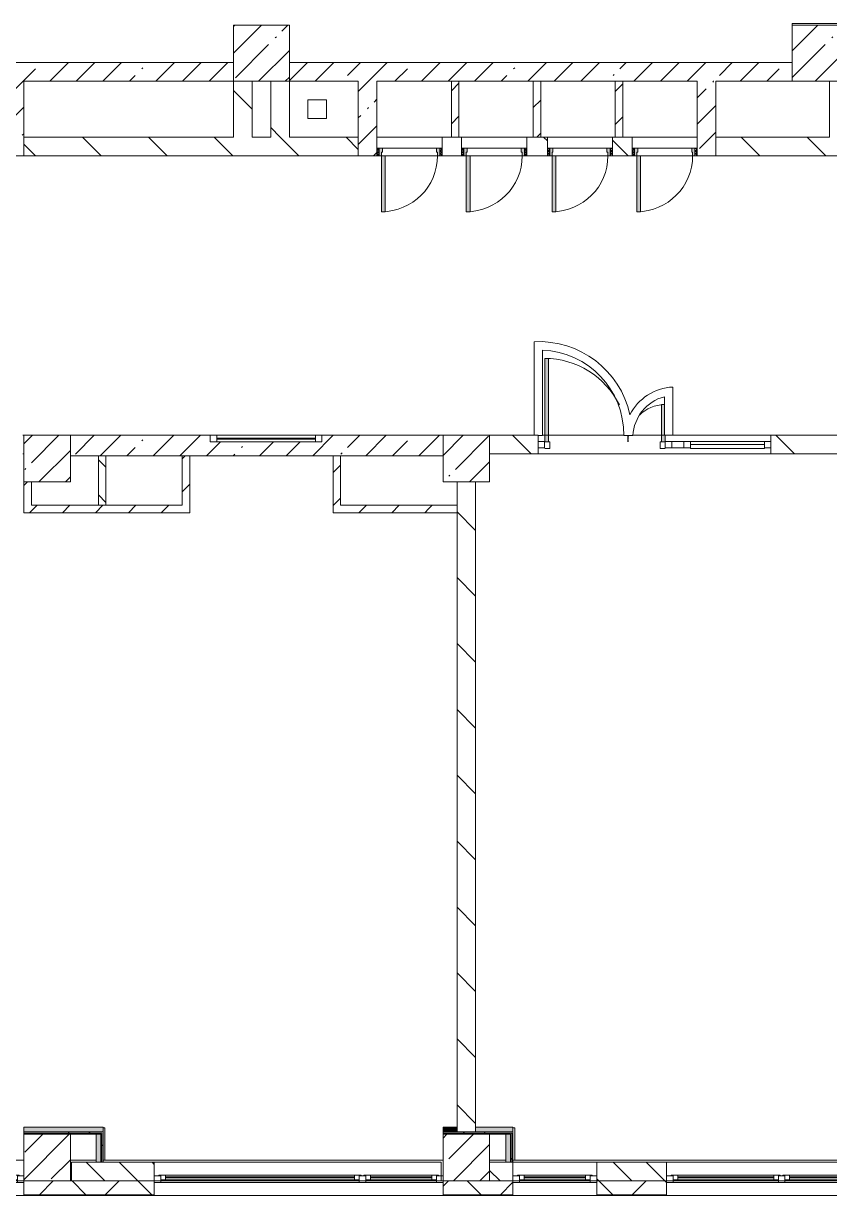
# Model space of a CAD drawing. Header units: millimetres. Extents: x -2911 to 185522, y -8553 to 29000.
# Drawn here: x 110417 to 119072, y -258 to 12320 of the extents above; entities that cross this region are included whole.
import ezdxf

# ---------------------------------------------------------------- set-up
doc = ezdxf.new("R2010")
doc.units = ezdxf.units.MM
for name, color, linetype, lineweight, true_color in [('A-DETL-GENF-3', 7, 'Continuous', 5, 0xaaaaaa), ('A-DOOR-2', 7, 'Continuous', 5, 0xaaaaaa), ('A-DOOR-3', 7, 'Continuous', 5, 0xe2e2e2), ('A-DOOR-FRAM-1', 7, 'Continuous', 5, 0xe2e2e2), ('A-DOOR-FRAM-2', 7, 'Continuous', 5, 0xaaaaaa), ('A-FLOR-2', 7, 'Continuous', 5, 0xaaaaaa), ('I-WALL-1', 7, 'Continuous', 5, 0xe7e7e7), ('I-WALL-2', 7, 'Continuous', 9, 0xe7e7e7), ('I-WALL-5', 7, 'Continuous', 5, 0x787878)]:
    doc.layers.add(name, color=color, linetype=linetype, lineweight=lineweight, true_color=true_color)
for name, color, linetype, lineweight in [('A-GLAZ-2', 7, 'Continuous', 5), ('A-GLAZ-CURT-3', 7, 'Continuous', 5), ('A-GLAZ-CWMG-4', 7, 'Continuous', 5), ('A-WALL', 7, 'Continuous', 9), ('A-WALL-4', 7, 'Continuous', 5), ('I-WALL-3', 7, 'Continuous', 5), ('S-COLS-2', 7, 'Continuous', 5)]:
    doc.layers.add(name, color=color, linetype=linetype, lineweight=lineweight)
pattern_1 = [(45, (58512.32, 0), (-176.7767, 176.7767), [])]
pattern_2 = [(135, (58512.3, 0), (-353.5534, -353.5534), [])]
pattern_3 = [(45, (58512.3, 0), (-285.1231, 285.1231), []), (45, (58797.44, 0), (-285.1231, 285.1231), [504.031, -100.806, 16.764, -84.042])]
pattern_4 = [(135, (1951.41, 164.685), (-14.14214, -14.14214), []), (225, (1951.41, 164.685), (14.14214, -14.14214), [])]
pattern_5 = [(45, (-171.384, 164.685), (-14.1421, 14.1421), []), (135, (-171.384, 164.685), (-14.1421, -14.1421), [])]
pattern_6 = [(135, (58512.32, 0), (-176.7767, -176.7767), [])]
pattern_7 = [(45, (58512.3, 0), (-530.33, 530.33), []), (135, (58512.3, 0), (-530.33, -530.33), [])]

# ---------------------------------------------------------------- blocks, each defined once
blk = doc.blocks.new('BSC_Колонна _Прямоугольная - 500х500-V65-2_7_1_птичка')
at = {"layer": 'S-COLS-2'}
h = blk.add_hatch(dxfattribs=at)
h.set_pattern_fill('FP_70', color=256, style=0, pattern_type=2)
h.set_pattern_definition([(45, (-52160, -7650), (-285.123, 285.123), []), (45, (-51874.88, -7650), (-285.123, 285.123), [504.031, -100.806, 16.764, -84.042])])
h.paths.add_polyline_path([(-250, -250), (250, -250), (250, 250), (-250, 250)])
for p, q in [((250, 250), (-250, 250)), ((-250, 250), (-250, -250)), ((250, -250), (250, 250)), ((-250, -250), (250, -250))]:
    blk.add_line(p, q, dxfattribs=at)
blk = doc.blocks.new('BSC_Колонна _Прямоугольная - 500х500-V72-2_7_1_птичка')
at = {"layer": 'S-COLS-2'}
h = blk.add_hatch(dxfattribs=at)
h.set_pattern_fill('FP_77', color=256, style=0, pattern_type=2)
h.set_pattern_definition([(45, (-52160, -150), (-285.123, 285.123), []), (45, (-51874.88, -150), (-285.123, 285.123), [504.031, -100.806, 16.764, -84.042])])
h.paths.add_polyline_path([(-250, -250), (250, -250), (250, 250), (-250, 250)])
for p, q in [((250, 250), (-250, 250)), ((-250, 250), (-250, -250)), ((250, -250), (250, 250)), ((-250, -250), (250, -250))]:
    blk.add_line(p, q, dxfattribs=at)
blk = doc.blocks.new('BSC_Колонна _Прямоугольная - 600х600-23205375-2_7_1_птичка')
at = {"layer": 'S-COLS-2'}
h = blk.add_hatch(dxfattribs=at)
h.set_pattern_fill('FP_102', color=256, style=0, pattern_type=2)
h.set_pattern_definition([(45, (-54460, -12000), (-285.123, 285.123), []), (45, (-54174.88, -12000), (-285.123, 285.123), [504.031, -100.806, 16.764, -84.042])])
h.paths.add_polyline_path([(-300, -300), (300, -300), (300, 300), (-300, 300)])
for p, q in [((300, 300), (-300, 300)), ((-300, 300), (-300, -300)), ((300, -300), (300, 300)), ((-300, -300), (300, -300))]:
    blk.add_line(p, q, dxfattribs=at)
blk = doc.blocks.new('BSC_Колонна _Прямоугольная - 500х500-V95-2_7_1_птичка')
at = {"layer": 'S-COLS-2'}
h = blk.add_hatch(dxfattribs=at)
h.set_pattern_fill('FP_111', color=256, style=0, pattern_type=2)
h.set_pattern_definition([(45, (-56660, -150), (-285.123, 285.123), []), (45, (-56374.88, -150), (-285.123, 285.123), [504.031, -100.806, 16.764, -84.042])])
h.paths.add_polyline_path([(-250, -250), (250, -250), (250, 250), (-250, 250), (-250, 80)])
for p, q in [((250, 250), (-250, 250)), ((-250, 250), (-250, -250)), ((250, -250), (250, 250)), ((-250, -250), (250, -250))]:
    blk.add_line(p, q, dxfattribs=at)
blk = doc.blocks.new('BSC_Колонна _Прямоугольная - 500х500-V96-2_7_1_птичка')
at = {"layer": 'S-COLS-2'}
h = blk.add_hatch(dxfattribs=at)
h.set_pattern_fill('FP_112', color=256, style=0, pattern_type=2)
h.set_pattern_definition([(45, (-56660, -7650), (-285.123, 285.123), []), (45, (-56374.88, -7650), (-285.123, 285.123), [504.031, -100.806, 16.764, -84.042])])
h.paths.add_polyline_path([(-250, -250), (250, -250), (250, 250), (-250, 250), (-250, 100)])
for p, q in [((250, 250), (-250, 250)), ((-250, 250), (-250, -250)), ((250, -250), (250, 250)), ((-250, -250), (250, -250))]:
    blk.add_line(p, q, dxfattribs=at)
blk = doc.blocks.new('BSC_Колонна _Прямоугольная - 600х600-V101-2_7_1_птичка')
at = {"layer": 'S-COLS-2'}
h = blk.add_hatch(dxfattribs=at)
h.set_pattern_fill('FP_117', color=256, style=0, pattern_type=2)
h.set_pattern_definition([(45, (-60460, -12000), (-285.1231, 285.1231), []), (45, (-60174.88, -12000), (-285.1231, 285.1231), [504.031, -100.806, 16.764, -84.042])])
h.paths.add_polyline_path([(-300, -300), (300, -300), (300, 300), (-300, 300), (-300, -201)])
for p, q in [((300, 300), (-300, 300)), ((-300, 300), (-300, -300)), ((300, -300), (300, 300)), ((-300, -300), (300, -300))]:
    blk.add_line(p, q, dxfattribs=at)
blk = doc.blocks.new('120_Окно_СКБ_1Ст - 120_Окно_СКБ_1Ст 900х2500_h_-20664874-2_7_1_птичка')
at = {"layer": 'A-GLAZ-2'}
for p, q in [((-450, -127), (-450, -57)), ((-450, -57), (-380, -57)), ((450, -57), (-450, -57)), ((-380, -57), (-380, -127)), ((380, -87), (-380, -87)), ((-380, -87), (-380, -127)), ((-330, -137), (-330, -87)), ((-330, -107), (330, -107)), ((330, -117), (-330, -117)), ((330, -137), (330, -87)), ((380, -127), (380, -57)), ((380, -57), (450, -57)), ((380, -127), (380, -87)), ((450, -57), (450, -127)), ((-380, -127), (-450, -127)), ((-450, -127), (-400, -127)), ((-380, -127), (-400, -127)), ((-400, -127), (-400, -137)), ((-400, -137), (400, -137)), ((400, -137), (-400, -137)), ((450, -127), (380, -127)), ((400, -127), (380, -127)), ((400, -127), (450, -127)), ((400, -137), (400, -127))]:
    blk.add_line(p, q, dxfattribs=at)
blk = doc.blocks.new('120_Окно_СКБ_2Ст - 120_Окно_СКБ_2Ст 2100х2500 _мал створка СЛЕВА_-22446485-2_7_1_птичка')
at = {"layer": 'A-GLAZ-2'}
for p, q in [((-1050, -127), (-1050, -57)), ((-1050, -57), (-980, -57)), ((1050, -57), (-1050, -57)), ((-980, -57), (-980, -127)), ((-220, -87), (-980, -87)), ((-980, -87), (-980, -127)), ((-930, -137), (-930, -87)), ((-930, -107), (-270, -107)), ((-270, -117), (-930, -117)), ((-270, -137), (-270, -87)), ((-220, -127), (-220, -57)), ((-220, -57), (-150, -57)), ((-220, -127), (-220, -87)), ((-150, -57), (-150, -127)), ((980, -87), (-150, -87)), ((-150, -87), (-150, -127)), ((-100, -137), (-100, -87)), ((-100, -107), (930, -107)), ((930, -117), (-100, -117)), ((930, -137), (930, -87)), ((980, -127), (980, -57)), ((980, -57), (1050, -57)), ((980, -127), (980, -87)), ((1050, -57), (1050, -127)), ((-980, -127), (-1050, -127)), ((-1050, -127), (-1000, -127)), ((-980, -127), (-1000, -127)), ((-1000, -127), (-1000, -137)), ((-1000, -137), (-200, -137)), ((-200, -137), (-1000, -137)), ((-150, -127), (-220, -127)), ((-200, -127), (-220, -127)), ((-200, -127), (-170, -127)), ((-200, -137), (-200, -127)), ((-150, -127), (-170, -127)), ((-170, -127), (-170, -137)), ((-170, -137), (1000, -137)), ((1000, -137), (-170, -137)), ((1050, -127), (980, -127)), ((1000, -127), (980, -127)), ((1000, -127), (1050, -127)), ((1000, -137), (1000, -127))]:
    blk.add_line(p, q, dxfattribs=at)
blk = doc.blocks.new('120_Окно_СКБ_2Ст - 120_Окно_СКБ_2Ст 3100х2500 _мал_ створка слева-2_-V104-2_7_1_птичка')
at = {"layer": 'A-GLAZ-2'}
for p, q in [((-1550, -127), (-1550, -57)), ((-1550, -57), (-1480, -57)), ((1550, -57), (-1550, -57)), ((-1480, -57), (-1480, -127)), ((-720, -87), (-1480, -87)), ((-1480, -87), (-1480, -127)), ((-1430, -137), (-1430, -87)), ((-1430, -107), (-770, -107)), ((-770, -117), (-1430, -117)), ((-770, -137), (-770, -87)), ((-720, -127), (-720, -57)), ((-720, -57), (-650, -57)), ((-720, -127), (-720, -87)), ((-650, -57), (-650, -127)), ((1480, -87), (-650, -87)), ((-650, -87), (-650, -127)), ((-600, -137), (-600, -87)), ((-600, -107), (1430, -107)), ((1430, -117), (-600, -117)), ((1430, -137), (1430, -87)), ((1480, -127), (1480, -57)), ((1480, -57), (1550, -57)), ((1480, -127), (1480, -87)), ((1550, -57), (1550, -127)), ((-1480, -127), (-1550, -127)), ((-1550, -127), (-1500, -127)), ((-1480, -127), (-1500, -127)), ((-1500, -127), (-1500, -137)), ((-1500, -137), (-700, -137)), ((-700, -137), (-1500, -137)), ((-650, -127), (-720, -127)), ((-700, -127), (-720, -127)), ((-700, -127), (-670, -127)), ((-700, -137), (-700, -127)), ((-650, -127), (-670, -127)), ((-670, -127), (-670, -137)), ((-670, -137), (1500, -137)), ((1500, -137), (-670, -137)), ((1550, -127), (1480, -127)), ((1500, -127), (1480, -127)), ((1500, -127), (1550, -127)), ((1500, -137), (1500, -127))]:
    blk.add_line(p, q, dxfattribs=at)
blk = doc.blocks.new('120_Окно_СКБ_2Ст - 120_Окно_СКБ_2Ст 3100х2500 _мал_ створка слева-2_-V105-2_7_1_птичка')
at = {"layer": 'A-GLAZ-2'}
for p, q in [((-1550, -127), (-1550, -57)), ((-1550, -57), (-1480, -57)), ((1550, -57), (-1550, -57)), ((-1480, -57), (-1480, -127)), ((-720, -87), (-1480, -87)), ((-1480, -87), (-1480, -127)), ((-1430, -137), (-1430, -87)), ((-1430, -107), (-770, -107)), ((-770, -117), (-1430, -117)), ((-770, -137), (-770, -87)), ((-720, -127), (-720, -57)), ((-720, -57), (-650, -57)), ((-720, -127), (-720, -87)), ((-650, -57), (-650, -127)), ((1480, -87), (-650, -87)), ((-650, -87), (-650, -127)), ((-600, -137), (-600, -87)), ((-600, -107), (1430, -107)), ((1430, -117), (-600, -117)), ((1430, -137), (1430, -87)), ((1480, -127), (1480, -57)), ((1480, -57), (1550, -57)), ((1480, -127), (1480, -87)), ((1550, -57), (1550, -127)), ((-1480, -127), (-1550, -127)), ((-1550, -127), (-1503, -127)), ((-1480, -127), (-1500, -127)), ((-1500, -127), (-1500, -137)), ((-1500, -137), (-700, -137)), ((-700, -137), (-1500, -137)), ((-650, -127), (-720, -127)), ((-700, -127), (-720, -127)), ((-700, -127), (-670, -127)), ((-700, -137), (-700, -127)), ((-650, -127), (-670, -127)), ((-670, -127), (-670, -137)), ((-670, -137), (1500, -137)), ((1500, -137), (-670, -137)), ((1550, -127), (1480, -127)), ((1500, -127), (1480, -127)), ((1500, -127), (1550, -127)), ((1500, -137), (1500, -127))]:
    blk.add_line(p, q, dxfattribs=at)
blk = doc.blocks.new('110_Дверь_СКБ_1Ст - д-18 700x2100h_Технический шкаф ЭОМ и СС-V157-2_7_1_птичка')
at = {"layer": 'A-DOOR-2'}
h = blk.add_hatch(dxfattribs=at)
h.set_pattern_fill('FP_158', color=256, style=0, pattern_type=2)
h.set_pattern_definition(pattern_4)
h.paths.add_polyline_path([(362.5, 100), (337.5, 100), (337.5, 20), (362.5, 20)])
at = {"layer": 'A-DOOR-3'}
h = blk.add_hatch(color=256, dxfattribs=at)
h.paths.add_polyline_path([(-312.5, 100), (-312.5, 20), (-277.5, 20), (-277.5, 60), (-287.5, 60), (-287.5, 100), (-300.5, 100)])
h.paths.add_polyline_path([(312.5, 100), (312.5, 60), (302.5, 60), (302.5, 20), (337.5, 20), (337.5, 100)])
at = {"layer": 'A-DOOR-FRAM-1'}
blk.add_hatch(color=256, dxfattribs=at).paths.add_polyline_path([(272.5, 700), (272.5, 100), (312.5, 100), (312.5, 700)])
at = {"layer": 'A-DOOR-FRAM-2'}
h = blk.add_hatch(dxfattribs=at)
h.set_pattern_fill('FP_159', color=256, style=0, pattern_type=2)
h.set_pattern_definition(pattern_5)
h.paths.add_polyline_path([(-312.5, 100), (-337.5, 100), (-337.5, 20), (-312.5, 20)])
at = {"layer": 'A-DOOR-2'}
for p, q in [((312.5, 700), (272.5, 700)), ((272.5, 700), (272.5, 100)), ((312.5, 100), (312.5, 700)), ((272.5, 100), (312.5, 100))]:
    blk.add_line(p, q, dxfattribs=at)
blk.add_arc((312.5, 100), 600, 90, 180, dxfattribs=at)
at = {"layer": 'A-DOOR-FRAM-2'}
for p, q in [((-312.5, 100), (-337.5, 100)), ((-337.5, 100), (-337.5, 20)), ((-337.5, 20), (-312.5, 20)), ((-287.5, 100), (-312.5, 100)), ((-312.5, 100), (-312.5, 20)), ((-312.5, 20), (-312.5, 100)), ((-312.5, 20), (-277.5, 20)), ((-287.5, 60), (-287.5, 100)), ((-287.5, 100), (272.5, 100)), ((-277.5, 60), (-287.5, 60)), ((-277.5, 20), (-277.5, 60)), ((302.5, 20), (-277.5, 20)), ((312.5, 60), (302.5, 60)), ((302.5, 60), (302.5, 20)), ((302.5, 20), (337.5, 20)), ((312.5, 100), (312.5, 60)), ((337.5, 100), (312.5, 100)), ((337.5, 20), (337.5, 100)), ((362.5, 100), (337.5, 100)), ((337.5, 100), (337.5, 20)), ((337.5, 20), (362.5, 20)), ((362.5, 20), (362.5, 100))]:
    blk.add_line(p, q, dxfattribs=at)
blk = doc.blocks.new('110_Дверь_СКБ_1Ст - д-18 700x2100h_Технический шкаф ЭОМ и СС-V158-2_7_1_птичка')
at = {"layer": 'A-DOOR-2'}
h = blk.add_hatch(dxfattribs=at)
h.set_pattern_fill('FP_158', color=256, style=0, pattern_type=2)
h.set_pattern_definition(pattern_4)
h.paths.add_polyline_path([(362.5, 100), (337.5, 100), (337.5, 20), (362.5, 20)])
at = {"layer": 'A-DOOR-3'}
h = blk.add_hatch(color=256, dxfattribs=at)
h.paths.add_polyline_path([(312.5, 100), (312.5, 60), (302.5, 60), (302.5, 20), (337.5, 20), (337.5, 100)])
h.paths.add_polyline_path([(-287.5, 100), (-312.5, 100), (-312.5, 20), (-277.5, 20), (-277.5, 60), (-287.5, 60)])
at = {"layer": 'A-DOOR-FRAM-1'}
blk.add_hatch(color=256, dxfattribs=at).paths.add_polyline_path([(272.5, 700), (272.5, 100), (312.5, 100), (312.5, 700)])
at = {"layer": 'A-DOOR-FRAM-2'}
h = blk.add_hatch(dxfattribs=at)
h.set_pattern_fill('FP_159', color=256, style=0, pattern_type=2)
h.set_pattern_definition(pattern_5)
h.paths.add_polyline_path([(-318, 100), (-337.5, 100), (-337.5, 20), (-312.5, 20), (-312.5, 100)])
at = {"layer": 'A-DOOR-2'}
for p, q in [((312.5, 700), (272.5, 700)), ((272.5, 700), (272.5, 100)), ((312.5, 100), (312.5, 700)), ((272.5, 100), (312.5, 100))]:
    blk.add_line(p, q, dxfattribs=at)
blk.add_arc((312.5, 100), 600, 90, 180, dxfattribs=at)
at = {"layer": 'A-DOOR-FRAM-2'}
for p, q in [((-312.5, 100), (-337.5, 100)), ((-337.5, 100), (-337.5, 20)), ((-337.5, 20), (-312.5, 20)), ((-287.5, 100), (-312.5, 100)), ((-312.5, 100), (-312.5, 20)), ((-312.5, 20), (-312.5, 100)), ((-312.5, 20), (-277.5, 20)), ((-287.5, 60), (-287.5, 100)), ((-287.5, 100), (272.5, 100)), ((-277.5, 60), (-287.5, 60)), ((-277.5, 20), (-277.5, 60)), ((302.5, 20), (-277.5, 20)), ((312.5, 60), (302.5, 60)), ((302.5, 60), (302.5, 20)), ((302.5, 20), (337.5, 20)), ((312.5, 100), (312.5, 60)), ((337.5, 100), (312.5, 100)), ((337.5, 20), (337.5, 100)), ((362.5, 100), (337.5, 100)), ((337.5, 100), (337.5, 20)), ((337.5, 20), (362.5, 20)), ((362.5, 20), (362.5, 100))]:
    blk.add_line(p, q, dxfattribs=at)
blk = doc.blocks.new('120_Окно_СКБ_1Ст - 120_Окно_СКБ_1Ст 400х1200 EI30-24228621-2_7_1_птичка')
at = {"layer": 'A-GLAZ-2'}
for p, q in [((-600, 40), (-600, 110)), ((-600, 110), (-530, 110)), ((600, 110), (-600, 110)), ((-530, 40), (-600, 40)), ((-600, 40), (600, 40)), ((-530, 110), (-530, 40)), ((530, 80), (-530, 80)), ((530, 70), (-530, 70)), ((530, 40), (530, 110)), ((530, 110), (600, 110)), ((600, 40), (530, 40)), ((600, 110), (600, 40))]:
    blk.add_line(p, q, dxfattribs=at)
blk = doc.blocks.new('Прямоугольный импост - 50 x 70 мм-V214-2_7_1_птичка')
at = {"layer": 'A-GLAZ-CWMG-4'}
for p, q in [((-70, 35), (0, 35)), ((-70, -35), (-70, 35)), ((0, 35), (0, -35)), ((0, -35), (-70, -35))]:
    blk.add_line(p, q, dxfattribs=at)
blk = doc.blocks.new('Дверь_Витражная_остекление_ - ДВН_ДАО_Главный вход_1200 в свету-V224-2_7_1_птичка')
at = {"layer": 'A-DOOR-3'}
for points in [[(-607, 30), (-607, 925), (-647, 925), (-647, 30)], [(647, 30), (647, 100), (639, 100), (639, 430), (607, 430), (607, 30), (639, 30)]]:
    blk.add_hatch(color=256, dxfattribs=at).paths.add_polyline_path(points)
at = {"layer": 'A-DETL-GENF-3'}
for p, q in [((-607, 925), (-647, 925)), ((-647, 925), (-647, 35)), ((-607, 30), (-607, 925)), ((639, 430), (607, 430)), ((607, 430), (607, 30)), ((-647, 30), (-607, 30)), ((-592, 30), (-647, 30)), ((-592, -40), (-592, 30)), ((592, -40), (592, 30)), ((592, 30), (647, 30)), ((607, 30), (647, 30)), ((647, 35), (647, 100)), ((-647, -40), (-592, -40)), ((647, -40), (592, -40))]:
    blk.add_line(p, q, dxfattribs=at)
at = {"layer": 'A-DOOR-2'}
for p, q in [((-647, 925), (-647, 35)), ((647, 100), (647, 35))]:
    blk.add_line(p, q, dxfattribs=at)
for centre, radius, start, end in [((-647, 30), 895, 26.2405, 90), ((647, 30), 400, 91.3229, 133.9937), ((-647, 30), 895, 360, 4.3606), ((647, 30), 400, 170.1518, 180)]:
    blk.add_arc(centre, radius, start, end, dxfattribs=at)
blk = doc.blocks.new('Системная панель - Стемалит - 40мм-V216-2_7_1_птичка')
at = {"layer": 'A-GLAZ-CURT-3'}
for p, q in [((65, 35), (-65, 35)), ((-65, 35), (-65, -35)), ((65, -35), (65, 35)), ((-65, -35), (65, -35))]:
    blk.add_line(p, q, dxfattribs=at)
blk = doc.blocks.new('Прямоугольный импост - 50 x 70 мм-V217-2_7_1_птичка')
at = {"layer": 'A-GLAZ-CWMG-4'}
for p, q in [((-35, 35), (35, 35)), ((-35, -35), (-35, 35)), ((35, 35), (35, -35)), ((35, -35), (-35, -35))]:
    blk.add_line(p, q, dxfattribs=at)
blk = doc.blocks.new('Прямоугольный импост - 50 x 70 мм-V218-2_7_1_птичка')
at = {"layer": 'A-GLAZ-CWMG-4'}
for p, q in [((0, 35), (-70, 35)), ((-70, 35), (-70, -35)), ((0, -35), (0, 35)), ((-70, -35), (0, -35))]:
    blk.add_line(p, q, dxfattribs=at)
blk = doc.blocks.new('Системная панель - Стекло - 40мм-V225-2_7_1_птичка')
at = {"layer": 'A-GLAZ-CURT-3'}
for p, q in [((397.5, 0), (-397.5, 0)), ((-397.5, 0), (-397.5, -40)), ((397.5, -40), (397.5, 0)), ((-397.5, -40), (397.5, -40))]:
    blk.add_line(p, q, dxfattribs=at)
blk = doc.blocks.new('Прямоугольный импост - 50 x 70 мм-V220-2_7_1_птичка')
at = {"layer": 'A-GLAZ-CWMG-4'}
for p, q in [((-35, 35), (35, 35)), ((-35, -35), (-35, 35)), ((35, 35), (35, -35)), ((35, -35), (-35, -35))]:
    blk.add_line(p, q, dxfattribs=at)
blk = doc.blocks.new('Прямоугольный импост - 50 x 70 мм-V221-2_7_1_птичка')
at = {"layer": 'A-GLAZ-CWMG-4'}
blk.add_line((41991, 7835), (41196, 7835), dxfattribs=at)

msp = doc.modelspace()

# ---------------------------------------------------------------- hatches: boundary and pattern name
at = {"layer": 'A-WALL-4'}
h = msp.add_hatch(dxfattribs=at)
h.set_pattern_fill('FP_95', color=256, style=0, pattern_type=2)
h.set_pattern_definition(pattern_6)
h.paths.add_polyline_path([(110932.3157, -100), (111822.3157, -100), (111822.3157, 100), (110932.3157, 100)])
h = msp.add_hatch(dxfattribs=at)
h.set_pattern_fill('FP_95', color=256, style=0, pattern_type=2)
h.set_pattern_definition(pattern_6)
h.paths.add_polyline_path([(116572.3157, -100), (117322.3157, -100), (117322.3157, 100), (116572.3157, 100)])
h.paths.add_polyline_path([(115672.3157, -100), (115672.3157, 100), (115422.3157, 100), (115422.3157, -100)])
h = msp.add_hatch(dxfattribs=at)
h.set_pattern_fill('FP_85', color=256, style=0, pattern_type=2)
h.set_pattern_definition([(45, (58512.3, 0), (-353.5534, 353.5534), []), (135, (58512.3, 0), (-353.5534, -353.5534), [])])
h.paths.add_polyline_path([(134212.3157, -250), (134212.3157, -100), (130072.3157, -100), (130072.3157, -250), (133425.7391, -250)])
h.paths.add_polyline_path([(127860.619, -250), (129172.3157, -250), (129172.3157, -100), (125572.3157, -100), (125572.3157, -250), (126005.5789, -250)])
h.paths.add_polyline_path([(116572.3157, -250), (117322.3157, -250), (117322.3157, -100), (116572.3157, -100)])
h.paths.add_polyline_path([(115422.3157, -250), (115672.3157, -250), (115672.3157, -100), (114922.3157, -100), (114922.3157, -250), (115339.0986, -250)])
h.paths.add_polyline_path([(119422.3157, -250), (120572.3157, -250), (120572.3157, -100), (119422.3157, -100)])
h.paths.add_polyline_path([(123672.3157, -250), (124672.3157, -250), (124672.3157, -100), (123672.3157, -100)])
h.paths.add_polyline_path([(101922.3157, -250), (102548.649, -250), (102548.649, -100), (101172.3157, -100), (101172.3157, -250), (101890.0582, -250)])
h.paths.add_polyline_path([(110422.3157, -250), (111822.3157, -250), (111822.3157, -100), (110422.3157, -100)])
h.paths.add_polyline_path([(107322.3157, -250), (107322.3157, -100), (105922.3157, -100), (105922.3157, -250), (106527.6583, -250)])
h.paths.add_polyline_path([(103448.649, -250), (103822.3157, -250), (103822.3157, -100), (103448.649, -100)])
h.paths.add_polyline_path([(97272.3157, -250), (98072.3157, -250), (98072.3157, -100), (97272.3157, -100), (97272.3157, -176.4331)])
at = {"layer": 'I-WALL-1'}
for points in [[(111247.3157, 100), (111247.3157, 400), (111197.3157, 400), (111197.3157, 100)], [(115072.3157, 425), (115072.3157, 475), (114922.3157, 475), (114922.3157, 425)]]:
    msp.add_hatch(color=256, dxfattribs=at).paths.add_polyline_path(points)
at = {"layer": 'I-WALL-2'}
for points in [[(111272.3157, 425), (111272.3157, 475), (110422.3157, 475), (110422.3157, 425), (111165.2585, 425)], [(115672.3157, 425), (115672.3157, 475), (115272.3157, 475), (115272.3157, 425), (115659.8157, 425)], [(115647.3157, 100), (115647.3157, 400), (115597.3157, 400), (115597.3157, 100)]]:
    msp.add_hatch(color=256, dxfattribs=at).paths.add_polyline_path(points)
at = {"layer": 'I-WALL-3'}
h = msp.add_hatch(dxfattribs=at)
h.set_pattern_fill('FP_93', color=256, style=0, pattern_type=2)
h.set_pattern_definition(pattern_3)
h.paths.add_polyline_path([(110222.3156, 10900), (110422.3156, 10900), (110422.3156, 11899.9998), (110222.3156, 11899.9998), (110222.3156, 11100)])
h = msp.add_hatch(dxfattribs=at)
h.set_pattern_fill('FP_93', color=256, style=0, pattern_type=2)
h.set_pattern_definition(pattern_3)
h.paths.add_polyline_path([(112672.3157, 11699.9998), (112672.3157, 11899.9998), (110422.3156, 11899.9998), (110422.3156, 11699.9998), (111165.2585, 11699.9998)])
h = msp.add_hatch(dxfattribs=at)
h.set_pattern_fill('FP_93', color=256, style=0, pattern_type=2)
h.set_pattern_definition(pattern_3)
h.paths.add_polyline_path([(114212.3157, 11699.9998), (118672.3157, 11699.9999), (118672.3157, 11899.9998), (113272.3157, 11899.9998), (113272.3157, 11699.9998), (114012.3157, 11699.9998)])
h.paths.add_polyline_path([(120440.4587, 11699.9998), (124672.3157, 11699.9999), (124672.3157, 11899.9998), (119272.3157, 11899.9998), (119272.3157, 11699.9999), (119872.3157, 11699.9998)])
h = msp.add_hatch(dxfattribs=at)
h.set_pattern_fill('FP_96', color=256, style=0, pattern_type=2)
h.set_pattern_definition(pattern_2)
h.paths.add_polyline_path([(112872.3157, 11100), (112872.3157, 11699.9998), (112672.3157, 11699.9998), (112672.3157, 11100)])
h = msp.add_hatch(dxfattribs=at)
h.set_pattern_fill('FP_96', color=256, style=0, pattern_type=2)
h.set_pattern_definition(pattern_2)
h.paths.add_polyline_path([(113072.3157, 11100), (113272.3157, 11100), (113272.3157, 11699.9998), (113072.3157, 11699.9998), (113072.3157, 11221.0258)])
h = msp.add_hatch(dxfattribs=at)
h.set_pattern_fill('FP_93', color=256, style=0, pattern_type=2)
h.set_pattern_definition(pattern_3)
h.paths.add_polyline_path([(114012.3157, 10900), (114212.3157, 10900), (114212.3157, 11699.9998), (114012.3157, 11699.9998), (114012.3157, 10980)])
h = msp.add_hatch(dxfattribs=at)
h.set_pattern_fill('FP_97', color=256, style=0, pattern_type=2)
h.set_pattern_definition(pattern_1)
h.paths.add_polyline_path([(115091.5555, 11100), (115091.5555, 11699.9998), (115011.5555, 11699.9998), (115011.5555, 11100)])
h = msp.add_hatch(dxfattribs=at)
h.set_pattern_fill('FP_97', color=256, style=0, pattern_type=2)
h.set_pattern_definition(pattern_1)
h.paths.add_polyline_path([(115971.5555, 11100), (115971.5555, 11699.9998), (115891.5555, 11699.9998), (115891.5555, 11100)])
h = msp.add_hatch(dxfattribs=at)
h.set_pattern_fill('FP_97', color=256, style=0, pattern_type=2)
h.set_pattern_definition(pattern_1)
h.paths.add_polyline_path([(116851.5555, 11100), (116851.5555, 11699.9998), (116771.5555, 11699.9998), (116771.5555, 11100)])
h = msp.add_hatch(dxfattribs=at)
h.set_pattern_fill('FP_93', color=256, style=0, pattern_type=2)
h.set_pattern_definition(pattern_3)
h.paths.add_polyline_path([(117852.3157, 10900), (117852.3157, 11699.9998), (117652.3157, 11699.9998), (117657.8987, 10900)])
h = msp.add_hatch(dxfattribs=at)
h.set_pattern_fill('FP_96', color=256, style=0, pattern_type=2)
h.set_pattern_definition(pattern_2)
h.paths.add_polyline_path([(119672.3157, 10900), (119672.3157, 11100), (117852.3157, 11100), (117852.3157, 10900), (118585.4187, 10900)])
h.paths.add_polyline_path([(113020.2985, 10900), (114012.3157, 10900), (114012.3157, 11100), (110422.3156, 11100), (110422.3156, 10900), (111165.2585, 10900)])
h.paths.add_polyline_path([(114912.3157, 10900), (115122.3157, 10900), (115122.3157, 11100), (114912.3157, 11100), (114912.3157, 10980)])
h.paths.add_polyline_path([(116742.3157, 10900), (116952.3157, 10900), (116952.3157, 11100), (116742.3157, 11100), (116742.3157, 10980)])
h.paths.add_polyline_path([(116042.3157, 10900), (116042.3157, 11100), (115822.3157, 11100), (115822.3157, 10900)])
h.paths.add_polyline_path([(105773.0288, 10900), (110222.3156, 10900), (110222.3156, 11100), (105773.0288, 11100)])
h = msp.add_hatch(dxfattribs=at)
h.set_pattern_fill('FP_93', color=256, style=0, pattern_type=2)
h.set_pattern_definition(pattern_3)
h.paths.add_polyline_path([(112202.3157, 7680), (114922.3157, 7680), (114922.3157, 7900), (113622.3157, 7900), (113622.3157, 7830), (112422.3157, 7830), (112422.3157, 7900), (110922.3157, 7900), (110922.3157, 7680), (112122.3157, 7680)])
h = msp.add_hatch(dxfattribs=at)
h.set_pattern_fill('FP_96', color=256, style=0, pattern_type=2)
h.set_pattern_definition(pattern_2)
h.paths.add_polyline_path([(119422.3157, 7700), (119422.3157, 7900), (118443.3157, 7900), (118443.3157, 7700), (118585.4187, 7700)])
h.paths.add_polyline_path([(115422.3157, 7700), (115943.3157, 7700), (115943.3157, 7900), (115422.3157, 7900), (115422.3157, 7750.3292)])
h = msp.add_hatch(dxfattribs=at)
h.set_pattern_fill('FP_97', color=256, style=0, pattern_type=2)
h.set_pattern_definition(pattern_1)
h.paths.add_polyline_path([(112202.3157, 7070), (112202.3157, 7680), (112122.3157, 7680), (112122.3157, 7070)])
h = msp.add_hatch(dxfattribs=at)
h.set_pattern_fill('FP_97', color=256, style=0, pattern_type=2)
h.set_pattern_definition(pattern_1)
h.paths.add_polyline_path([(113822.3157, 7070), (113822.3157, 7680), (113742.3157, 7680), (113742.3157, 7070)])
h = msp.add_hatch(dxfattribs=at)
h.set_pattern_fill('FP_97', color=256, style=0, pattern_type=2)
h.set_pattern_definition(pattern_1)
h.paths.add_polyline_path([(110502.3157, 7150), (110502.3157, 7400), (110422.3157, 7400), (110422.3157, 7150)])
h = msp.add_hatch(dxfattribs=at)
h.set_pattern_fill('FP_96', color=256, style=0, pattern_type=2)
h.set_pattern_definition(pattern_2)
h.paths.add_polyline_path([(115272.3157, 425), (115272.3157, 7400), (115072.3157, 7400), (115072.3157, 425)])
h = msp.add_hatch(dxfattribs=at)
h.set_pattern_fill('FP_97', color=256, style=0, pattern_type=2)
h.set_pattern_definition(pattern_1)
h.paths.add_polyline_path([(112122.3157, 7070), (112122.3157, 7150), (110422.3157, 7150), (110422.3157, 7070), (111165.2585, 7070)])
h = msp.add_hatch(dxfattribs=at)
h.set_pattern_fill('FP_97', color=256, style=0, pattern_type=2)
h.set_pattern_definition(pattern_1)
h.paths.add_polyline_path([(114770.8092, 7070), (114770.8092, 7150), (113822.3157, 7150), (113822.3157, 7070)])
h = msp.add_hatch(dxfattribs=at)
h.set_pattern_fill('FP_97', color=256, style=0, pattern_type=2)
h.set_pattern_definition(pattern_1)
h.paths.add_polyline_path([(115072.3157, 7070), (115072.3157, 7150), (114770.8092, 7150), (114770.8092, 7070), (114875.3386, 7070)])
h = msp.add_hatch(dxfattribs=at)
h.set_pattern_fill('FP_197', color=256, style=0, pattern_type=2)
h.set_pattern_definition(pattern_7)
h.paths.add_polyline_path([(111259.8157, 412.5), (111272.3157, 412.5), (111272.3157, 425), (110422.3157, 425), (110422.3157, 412.5), (111165.2585, 412.5)])
h = msp.add_hatch(dxfattribs=at)
h.set_pattern_fill('FP_197', color=256, style=0, pattern_type=2)
h.set_pattern_definition(pattern_7)
h.paths.add_polyline_path([(111259.8157, 400), (111259.8157, 412.5), (110422.3157, 412.5), (110422.3157, 400), (111247.3157, 400)])
h = msp.add_hatch(dxfattribs=at)
h.set_pattern_fill('FP_197', color=256, style=0, pattern_type=2)
h.set_pattern_definition(pattern_7)
h.paths.add_polyline_path([(111259.8157, 100), (111259.8157, 400), (111247.3157, 400), (111247.3157, 100)])
h = msp.add_hatch(dxfattribs=at)
h.set_pattern_fill('FP_197', color=256, style=0, pattern_type=2)
h.set_pattern_definition(pattern_7)
h.paths.add_polyline_path([(111259.8157, 100), (111272.3157, 100), (111272.3157, 412.5), (111259.8157, 412.5), (111259.8157, 230.4865)])
h = msp.add_hatch(dxfattribs=at)
h.set_pattern_fill('FP_197', color=256, style=0, pattern_type=2)
h.set_pattern_definition(pattern_7)
h.paths.add_polyline_path([(115272.3157, 412.5), (115272.3157, 425), (114922.3157, 425), (114922.3157, 412.5), (115072.3157, 412.5)])
h = msp.add_hatch(dxfattribs=at)
h.set_pattern_fill('FP_197', color=256, style=0, pattern_type=2)
h.set_pattern_definition(pattern_7)
h.paths.add_polyline_path([(115272.3157, 400), (115272.3157, 412.5), (114922.3157, 412.5), (114922.3157, 400), (115072.3157, 400)])
h = msp.add_hatch(dxfattribs=at)
h.set_pattern_fill('FP_197', color=256, style=0, pattern_type=2)
h.set_pattern_definition(pattern_7)
h.paths.add_polyline_path([(115659.8157, 412.5), (115659.8157, 425), (115072.3157, 425), (115072.3157, 412.5), (115647.3157, 412.5)])
h = msp.add_hatch(dxfattribs=at)
h.set_pattern_fill('FP_197', color=256, style=0, pattern_type=2)
h.set_pattern_definition(pattern_7)
h.paths.add_polyline_path([(115422.3157, 400), (115647.3157, 400), (115647.3157, 412.5), (115072.3157, 412.5), (115072.3157, 400), (115339.0986, 400)])
h = msp.add_hatch(dxfattribs=at)
h.set_pattern_fill('FP_197', color=256, style=0, pattern_type=2)
h.set_pattern_definition(pattern_7)
h.paths.add_polyline_path([(115647.3157, 100), (115659.8157, 100), (115659.8157, 412.5), (115647.3157, 412.5), (115647.3157, 230.4865)])
h = msp.add_hatch(dxfattribs=at)
h.set_pattern_fill('FP_197', color=256, style=0, pattern_type=2)
h.set_pattern_definition(pattern_7)
h.paths.add_polyline_path([(115659.8157, 100), (115672.3157, 100), (115672.3157, 425), (115659.8157, 425), (115659.8157, 230.4865)])
at = {"layer": 'I-WALL-5'}
h = msp.add_hatch(dxfattribs=at)
h.set_pattern_fill('FP_106', color=256, style=0, pattern_type=2)
h.set_pattern_definition([(135, (58512.3, 0), (-377.171, -377.171), [533.4, -88.9, 17.78, -88.9]), (135, (58512.3, 376.94), (-377.171, -377.171), []), (50, (58512.3, 0), (637.6445, -55.7866), [66.675, -733.425]), (355, (58512.3, 0), (-123.3494, 668.699), [53.34, -586.74]), (100.451, (58565.45, -4.65), (514.299, 612.908), [56.665, -623.315]), (46.184, (58512.3, 177.8), (948.776, -147.15), [100.012, -1100.137]), (96.636, (58591.4, 165.5), (830.909, 865.997), [84.998, -934.973]), (351.184, (58512.3, 177.8), (830.918, 865.988), [80.01, -880.11]), (21, (58601.2, 133.35), (530.6506, -357.9283), [66.675, -733.425]), (326, (58601.2, 133.35), (216.308, 644.6585), [53.34, -586.74]), (71.451, (58645.44, 103.5), (746.9596, 286.724), [56.665, -623.315]), (37.5, (58512.32, 0), (10.8105, 295.9426), [16.764, -562.864, 16.764, -578.866, -588.962]), (37.5, (58512.32, 0), (10.8105, 295.9426), [-1175.258, 16.764, -572.198]), (7.5, (58512.3, 0), (233.8692, 350.6318), [16.764, -322.834, 16.764, -549.529, -224.472]), (7.5, (58512.3, 0), (233.8692, 350.6318), [-905.891, 16.764, -207.708]), (327.5, (58314.07, 0), (474.5678, -20.0513), [16.764, -205.486, 16.764, -676.656, -920.115]), (327.5, (58314.07, 0), (474.5678, -20.0513), [-915.67, 16.764, -903.351]), (317.5, (58225.17, 0), (518.4522, 88.9934), [16.764, -272.161, 16.764, -443.738, -653.415]), (317.5, (58225.17, 0), (518.4522, 88.9934), [-749.427, 16.764, -636.651])])
h.paths.add_polyline_path([(111302.3157, 7150), (111302.3157, 7680), (111222.3157, 7680), (111222.3157, 7150)])

# ---------------------------------------------------------------- linework, layer by layer
at = {"layer": 'A-FLOR-2'}
for p, q in [((118672.3157, 12299.9999), (118672.3157, 12319.9998)), ((118672.3157, 12319.9998), (119272.3157, 12319.9998)), ((113472.3157, 11499.9998), (113672.3157, 11499.9998)), ((113472.3157, 11299.9998), (113472.3157, 11499.9998)), ((113672.3157, 11499.9998), (113672.3157, 11299.9998)), ((113672.3157, 11299.9998), (113472.3157, 11299.9998)), ((115900.391, 8904.6192), (115900.391, 7900)), ((115990.391, 7897), (115990.391, 8815.2283)), ((117299.3157, 8314.1936), (117299.3157, 7900)), ((117389.3157, 7900), (117389.3157, 8418.4252)), ((110412.3157, 7900), (110422.3157, 7900)), ((115943.3157, 7897), (115990.391, 7897)), ((115990.391, 7900), (116862.7305, 7900)), ((116862.8786, 7897), (116960.849, 7897)), ((116961.234, 7900), (118443.3157, 7900)), ((118443.3157, 7900), (117389.3157, 7900)), ((110422.3157, 7700), (110412.3157, 7700)), ((111272.3157, 470), (111292.3157, 470)), ((111292.3157, 470), (111292.3157, 120)), ((115672.3157, 470), (115692.3157, 470)), ((115692.3157, 470), (115692.3157, 120))]:
    msp.add_line(p, q, dxfattribs=at)
for centre, radius, start, end in [((115952.9231, 7906), 1000, 12.44956139, 93.01124911), ((115952.9231, 7906), 910, 359.43332921, 87.6402592), ((117414.3157, 7875), 544, 92.6340058, 153.04618041), ((117414.3157, 7875), 454, 104.6731103, 177.22246478)]:
    msp.add_arc(centre, radius, start, end, dxfattribs=at)
at = {"layer": 'A-WALL'}
for p, q in [((115091.5555, 11699.9998), (115011.5555, 11699.9998)), ((115971.5555, 11699.9998), (115891.5555, 11699.9998)), ((116851.5555, 11699.9998), (116771.5555, 11699.9998)), ((110422.3156, 10900), (110422.3156, 11100)), ((114012.3157, 10900), (114012.3157, 11100)), ((115011.5555, 11100), (115091.5555, 11100)), ((115891.5555, 11100), (115971.5555, 11100)), ((116771.5555, 11100), (116851.5555, 11100)), ((117852.3157, 10900), (117852.3157, 11100)), ((112202.3157, 7680), (112122.3157, 7680)), ((113822.3157, 7680), (113742.3157, 7680)), ((111222.3157, 7150), (111302.3157, 7150)), ((115072.3157, 7070), (115072.3157, 7150)), ((111272.3157, 425), (110422.3157, 425)), ((111259.8157, 412.5), (110422.3157, 412.5)), ((111247.3157, 400), (111197.3157, 400)), ((111247.3157, 100), (111247.3157, 400)), ((111259.8157, 100), (111259.8157, 412.5)), ((115672.3157, 425), (114922.3157, 425)), ((115659.8157, 412.5), (114922.3157, 412.5)), ((115072.3157, 425), (115072.3157, 475)), ((115272.3157, 475), (115272.3157, 425)), ((115597.3157, 400), (115647.3157, 400)), ((115647.3157, 400), (115647.3157, 100)), ((115659.8157, 412.5), (115659.8157, 100)), ((110932.3157, -100), (111822.3157, -100)), ((115422.3157, -100), (115672.3157, -100)), ((116572.3157, -100), (117322.3157, -100)), ((110422.3157, -250), (111822.3157, -250)), ((114922.3157, -250), (115672.3157, -250)), ((116572.3157, -250), (117322.3157, -250)), ((110422.3157, -253), (111822.3157, -253)), ((114922.3157, -253), (115672.3157, -253)), ((116572.3157, -253), (117322.3157, -253))]:
    msp.add_line(p, q, dxfattribs=at)
at = {"layer": 'A-WALL-4'}
for p, q in [((110932.3157, 100), (110932.3157, -100)), ((110932.3157, 100), (114902.3157, 100)), ((111822.3157, -258), (111822.3157, 100)), ((114902.3157, -100), (114902.3157, 100)), ((115422.3157, 100), (119402.3157, 100)), ((115672.3157, -258), (115672.3157, 100)), ((116572.3157, 100), (116572.3157, -258)), ((117322.3157, -258), (117322.3157, 100)), ((110422.3157, -100), (110422.3157, -258)), ((110922.3157, -100), (110932.3157, -100)), ((114922.3157, -100), (114922.3157, -258)), ((116572.3157, -258), (97272.3157, -258)), ((124672.3157, -258), (116572.3157, -258))]:
    msp.add_line(p, q, dxfattribs=at)
at = {"layer": 'I-WALL-3'}
for p, q in [((112672.3157, 11899.9998), (107272.3157, 11899.9998)), ((118672.3157, 11899.9998), (113272.3157, 11899.9998)), ((110422.3156, 11100), (110422.3156, 11699.9998)), ((110422.3156, 11699.9998), (112672.3157, 11699.9998)), ((112672.3157, 11699.9998), (112672.3157, 11100)), ((112872.3157, 11100), (112872.3157, 11699.9998)), ((113072.3157, 11699.9998), (113072.3157, 11100)), ((113272.3157, 11100), (113272.3157, 11699.9998)), ((113272.3157, 11699.9998), (114012.3157, 11699.9998)), ((114012.3157, 11699.9998), (114012.3157, 11100)), ((114212.3157, 10980), (114212.3157, 11699.9998)), ((114212.3157, 11699.9998), (115011.5555, 11699.9998)), ((115011.5555, 11699.9998), (115011.5555, 11100)), ((115091.5555, 11100), (115091.5555, 11699.9998)), ((115091.5555, 11699.9998), (115891.5555, 11699.9998)), ((115891.5555, 11699.9998), (115891.5555, 11100)), ((115971.5555, 11100), (115971.5555, 11699.9998)), ((115971.5555, 11699.9998), (116771.5555, 11699.9998)), ((116771.5555, 11699.9998), (116771.5555, 11100)), ((116851.5555, 11100), (116851.5555, 11699.9998)), ((116851.5555, 11699.9998), (117652.3157, 11699.9998)), ((117652.3157, 11699.9998), (117652.3157, 10980)), ((117852.3157, 11100), (117852.3157, 11699.9998)), ((117852.3157, 11699.9998), (118672.3157, 11699.9998)), ((119072.3157, 11699.9998), (119072.3157, 11100)), ((112672.3157, 11100), (110422.3156, 11100)), ((113072.3157, 11100), (112872.3157, 11100)), ((114012.3157, 11100), (113272.3157, 11100)), ((114212.3157, 11100), (115011.5555, 11100)), ((114912.3157, 11100), (114912.3157, 10980)), ((115091.5555, 11100), (115891.5555, 11100)), ((115122.3157, 10980), (115122.3157, 11100)), ((115822.3157, 11100), (115822.3157, 10980)), ((115971.5555, 11100), (116771.5555, 11100)), ((116042.3157, 10980), (116042.3157, 11100)), ((116742.3157, 11100), (116742.3157, 10980)), ((116851.5555, 11100), (117652.3157, 11100)), ((116952.3157, 10980), (116952.3157, 11100)), ((119072.3157, 11100), (117852.3157, 11100)), ((105773.0288, 10900), (114212.3157, 10900)), ((114912.3157, 10900), (115122.3157, 10900)), ((115822.3157, 10900), (116042.3157, 10900)), ((116742.3157, 10900), (116952.3157, 10900)), ((117652.3157, 10900), (119872.3157, 10900)), ((112422.3157, 7900), (110922.3157, 7900)), ((114922.3157, 7900), (113622.3157, 7900)), ((115943.3157, 7900), (115422.3157, 7900)), ((115943.3157, 7700), (115943.3157, 7900)), ((115990.391, 7900), (116862.7305, 7900)), ((116961.234, 7900), (117299.3157, 7900)), ((118443.3157, 7900), (118443.3157, 7700)), ((118443.3157, 7900), (119422.3157, 7900)), ((110922.3157, 7680), (112122.3157, 7680)), ((111222.3157, 7680), (111222.3157, 7150)), ((111302.3157, 7150), (111302.3157, 7680)), ((112122.3157, 7680), (112122.3157, 7150)), ((112202.3157, 7070), (112202.3157, 7680)), ((112202.3157, 7680), (113742.3157, 7680)), ((113742.3157, 7680), (113742.3157, 7070)), ((113822.3157, 7150), (113822.3157, 7680)), ((113822.3157, 7680), (114922.3157, 7680)), ((119422.3157, 7700), (115422.3157, 7700)), ((110422.3157, 7400), (110422.3157, 7070)), ((110502.3157, 7150), (110502.3157, 7400)), ((115072.3157, 7400), (115072.3157, 7150)), ((115272.3157, 475), (115272.3157, 7400)), ((110422.3157, 7070), (112202.3157, 7070)), ((111222.3157, 7150), (110502.3157, 7150)), ((112122.3157, 7150), (111302.3157, 7150)), ((113742.3157, 7070), (115072.3157, 7070)), ((115072.3157, 7150), (113822.3157, 7150)), ((115072.3157, 7070), (115072.3157, 475)), ((111272.3157, 475), (110422.3157, 475)), ((110422.3157, 475), (110422.3157, 400)), ((110922.3157, 400), (111197.3157, 400)), ((111197.3157, 400), (111197.3157, 100)), ((111272.3157, 100), (111272.3157, 475)), ((115072.3157, 475), (114922.3157, 475)), ((114922.3157, 475), (114922.3157, 400)), ((115672.3157, 475), (115272.3157, 475)), ((115422.3157, 400), (115597.3157, 400)), ((115597.3157, 400), (115597.3157, 100)), ((115672.3157, 100), (115672.3157, 475)), ((106636.4061, 120), (110422.3157, 120)), ((110922.3157, 120), (111197.3157, 120)), ((111271.4823, 120), (114922.3157, 120)), ((115422.3157, 120), (115597.3157, 120)), ((115671.5157, 120), (119422.3157, 120)), ((110422.3157, -100), (107322.3157, -100)), ((114922.3157, -100), (111822.3157, -100)), ((116572.3157, -100), (115672.3157, -100)), ((119422.3157, -100), (117322.3157, -100))]:
    msp.add_line(p, q, dxfattribs=at)

# ---------------------------------------------------------------- block references
at = {"layer": 'A-DOOR-2', "rotation": 180}
for name, p in [('110_Дверь_СКБ_1Ст - д-18 700x2100h_Технический шкаф ЭОМ и СС-V157-2_7_1_птичка', (114574.8157, 11000)), ('110_Дверь_СКБ_1Ст - д-18 700x2100h_Технический шкаф ЭОМ и СС-V158-2_7_1_птичка', (115484.8157, 11000)), ('110_Дверь_СКБ_1Ст - д-18 700x2100h_Технический шкаф ЭОМ и СС-V158-2_7_1_птичка', (116404.8157, 11000)), ('110_Дверь_СКБ_1Ст - д-18 700x2100h_Технический шкаф ЭОМ и СС-V158-2_7_1_птичка', (117314.8157, 11000))]:
    msp.add_blockref(name, p, dxfattribs=at)
at = {"layer": 'A-DOOR-2'}
msp.add_blockref('Дверь_Витражная_остекление_ - ДВН_ДАО_Главный вход_1200 в свету-V224-2_7_1_птичка', (116660.8157, 7800), dxfattribs=at)
at = {"layer": 'A-GLAZ-2'}
msp.add_blockref('120_Окно_СКБ_1Ст - 120_Окно_СКБ_1Ст 400х1200 EI30-24228621-2_7_1_птичка', (113022.3157, 7790), dxfattribs=at)
at = {"layer": 'A-GLAZ-2', "rotation": 180}
for name, p in [('120_Окно_СКБ_2Ст - 120_Окно_СКБ_2Ст 3100х2500 _мал_ створка слева-2_-V104-2_7_1_птичка', (108872.3157, -175)), ('120_Окно_СКБ_2Ст - 120_Окно_СКБ_2Ст 3100х2500 _мал_ створка слева-2_-V105-2_7_1_птичка', (113372.3157, -175)), ('120_Окно_СКБ_1Ст - 120_Окно_СКБ_1Ст 900х2500_h_-20664874-2_7_1_птичка', (116122.3157, -175)), ('120_Окно_СКБ_2Ст - 120_Окно_СКБ_2Ст 2100х2500 _мал створка СЛЕВА_-22446485-2_7_1_птичка', (118372.3157, -175))]:
    msp.add_blockref(name, p, dxfattribs=at)
at = {"layer": 'A-GLAZ-CURT-3'}
for name, p in [('Системная панель - Стемалит - 40мм-V216-2_7_1_птичка', (117443.3157, 7800)), ('Системная панель - Стекло - 40мм-V225-2_7_1_птичка', (117975.8157, 7800))]:
    msp.add_blockref(name, p, dxfattribs=at)
at = {"layer": 'A-GLAZ-CWMG-4', "rotation": 180}
msp.add_blockref('Прямоугольный импост - 50 x 70 мм-V218-2_7_1_птичка', (115943.3157, 7800), dxfattribs=at)
at = {"layer": 'A-GLAZ-CWMG-4', "extrusion": (0, 0, -1), "rotation": 180}
for name, p in [('Прямоугольный импост - 50 x 70 мм-V217-2_7_1_птичка', (-117343.3157, 7800)), ('Прямоугольный импост - 50 x 70 мм-V220-2_7_1_птичка', (-117543.3157, 7800)), ('Прямоугольный импост - 50 x 70 мм-V214-2_7_1_птичка', (-118443.3157, 7800))]:
    msp.add_blockref(name, p, dxfattribs=at)
at = {"layer": 'A-GLAZ-CWMG-4'}
msp.add_blockref('Прямоугольный импост - 50 x 70 мм-V221-2_7_1_птичка', (76382.3158, 0), dxfattribs=at)
at = {"layer": 'S-COLS-2'}
for name, p in [('BSC_Колонна _Прямоугольная - 600х600-23205375-2_7_1_птичка', (112972.3157, 11999.9998)), ('BSC_Колонна _Прямоугольная - 600х600-V101-2_7_1_птичка', (118972.3157, 11999.9999)), ('BSC_Колонна _Прямоугольная - 500х500-V65-2_7_1_птичка', (110672.3157, 7650)), ('BSC_Колонна _Прямоугольная - 500х500-V96-2_7_1_птичка', (115172.3157, 7650)), ('BSC_Колонна _Прямоугольная - 500х500-V72-2_7_1_птичка', (110672.3157, 150)), ('BSC_Колонна _Прямоугольная - 500х500-V95-2_7_1_птичка', (115172.3157, 150))]:
    msp.add_blockref(name, p, dxfattribs=at)

doc.saveas('drawing.dxf')
